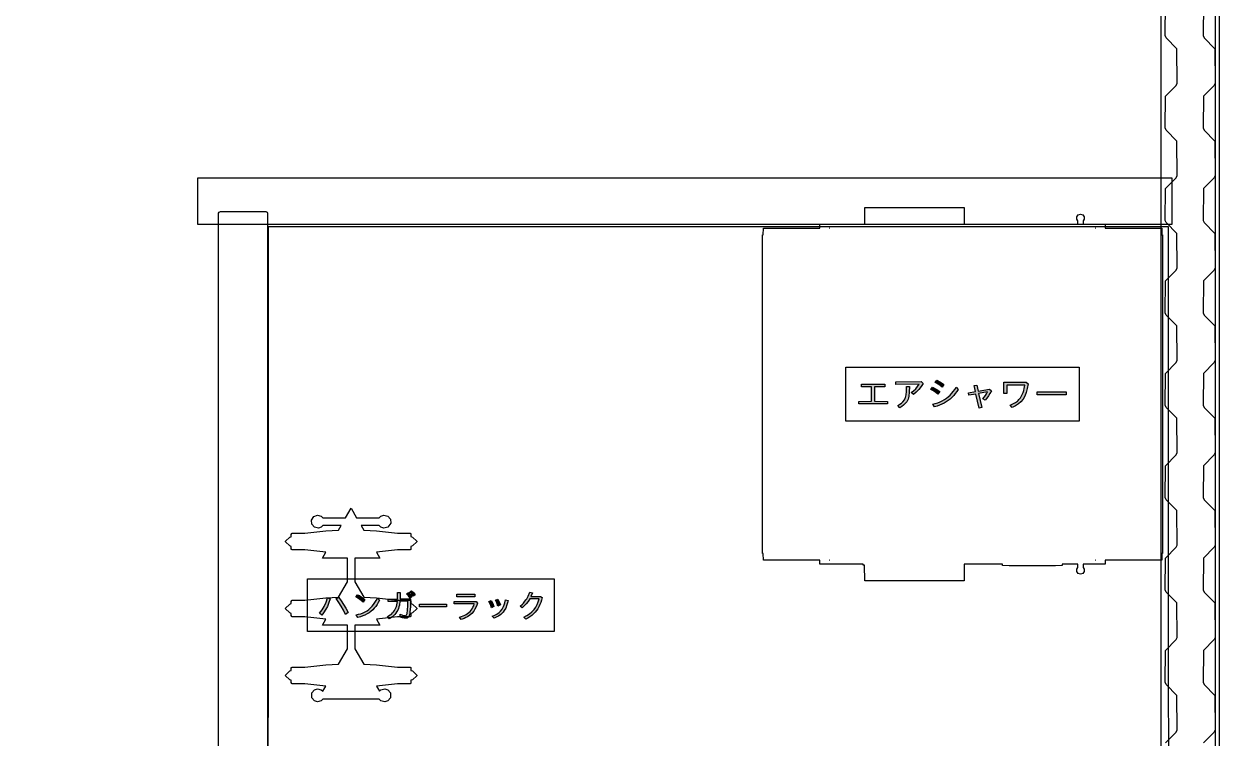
# Model space of a CAD drawing. Header units: millimetres. Extents: x -851 to 12103, y -752 to 16103.
# Drawn here: x 8415 to 12012, y 2060 to 4209 of the extents above; entities that cross this region are included whole.
import ezdxf

# ---------------------------------------------------------------- set-up
doc = ezdxf.new("R2010")
doc.units = ezdxf.units.MM
for name, color, linetype in [('名称ラベル', 1, 'Continuous'), ('壁', 8, 'Continuous'), ('床', 9, 'Continuous'), ('設備', 5, 'Continuous')]:
    doc.layers.add(name, color=color, linetype=linetype)

msp = doc.modelspace()

# ---------------------------------------------------------------- hatches: boundary and pattern name
at = {"layer": '名称ラベル'}
for points in [[(11038.8, 3132.4), (11115, 3133.4), (11121.1, 3127.3), (11115.1, 3117.8), (11108.2, 3109), (11100.6, 3100.9), (11092, 3093.6), (11085.8, 3099.6), (11092.8, 3105.2), (11099.1, 3111.4), (11104.8, 3118.2), (11109.8, 3125.5), (11038.8, 3124.2)], [(11158, 3130), (11163, 3137.1), (11173.3, 3131.3), (11184.1, 3123.6), (11178.4, 3116.1), (11168.2, 3123.9)], [(11364.4, 3096.5), (11364.4, 3130.6), (11431.5, 3130.6), (11437, 3125.7), (11434.7, 3111.9), (11431.4, 3099.7), (11427.2, 3089.1), (11422, 3079.9), (11415.8, 3072.2), (11408.3, 3065.5), (11399.4, 3059.7), (11389.3, 3054.9), (11382.9, 3062.3), (11393.4, 3066.6), (11399.6, 3070.1), (11405, 3074.1), (11407.5, 3076.3), (11409.8, 3078.6), (11413.9, 3083.6), (11418.5, 3091.5), (11422.1, 3099.9), (11424, 3105.9), (11425.6, 3112.2), (11427.2, 3122.4), (11373.6, 3122.4), (11373.6, 3096.5)], [(10927.8, 3065.4), (10927.8, 3073.4), (10965.9, 3073.5), (10965.9, 3117.2), (10935.6, 3117.2), (10935.6, 3125.1), (11005.9, 3125.1), (11005.9, 3117.2), (10974.9, 3117.2), (10974.9, 3073.5), (11013.8, 3073.4), (11013.8, 3065.4)], [(11044.9, 3061.1), (11050.7, 3064.4), (11055.8, 3068), (11060.1, 3071.8), (11065.1, 3078.2), (11067.5, 3082.8), (11068.5, 3085.2), (11070.2, 3092.6), (11071.2, 3103.5), (11071.5, 3117.8), (11080.2, 3117.8), (11079.6, 3101.2), (11078.2, 3088.5), (11077.2, 3083.6), (11075.9, 3079.6), (11072.1, 3072.2), (11068.7, 3067.7), (11062.3, 3061.4), (11057.1, 3057.7), (11051.3, 3054.3)], [(11144.9, 3109), (11149.9, 3116.2), (11160.9, 3110), (11171.3, 3102.5), (11165.7, 3095), (11155.4, 3102.8), (11150.2, 3106.1)], [(11150.4, 3065.1), (11158.1, 3067), (11165.4, 3069.3), (11172.3, 3072), (11179, 3075.2), (11185.3, 3078.8), (11191.3, 3082.8), (11197, 3087.3), (11202.4, 3092.1), (11207.4, 3097.5), (11212.1, 3103.2), (11216.5, 3109.4), (11220.6, 3115.9), (11226.5, 3109.3), (11222.4, 3102.7), (11218, 3096.5), (11213.3, 3090.7), (11208.2, 3085.3), (11202.8, 3080.3), (11197.1, 3075.7), (11191.1, 3071.6), (11184.7, 3067.8), (11178, 3064.4), (11170.9, 3061.4), (11163.5, 3058.9), (11155.8, 3056.7)], [(11257.6, 3099.1), (11278.7, 3102.7), (11274.8, 3120.8), (11282.6, 3122.4), (11286.7, 3104.1), (11321.3, 3110.1), (11326.8, 3105.4), (11322.4, 3097.3), (11317.9, 3089.8), (11313.2, 3083.1), (11308.5, 3077), (11301.2, 3081.1), (11305.3, 3086), (11309.1, 3091.1), (11312.5, 3096.4), (11315.5, 3101.9), (11288.3, 3096.9), (11297.5, 3054.9), (11289.5, 3052.9), (11280.2, 3095.4), (11259.3, 3091.6)], [(11464.5, 3093.4), (11464.5, 3102), (11552.2, 3102), (11552.2, 3093.4)], [(9304.9, 2435.8), (9312.5, 2445.5), (9319, 2456.5), (9324.4, 2468.6), (9328.8, 2482.1), (9337, 2479.2), (9332.2, 2465), (9328.5, 2456.2), (9324.3, 2448.1), (9317.3, 2436.9), (9312.2, 2430.3)], [(9355.4, 2479.6), (9362.6, 2483.4), (9369.6, 2473.3), (9376.6, 2462.4), (9383.6, 2450.5), (9390.6, 2437.7), (9382.6, 2432.3), (9376.6, 2444.6), (9370, 2456.6), (9363, 2468.2)], [(9414.4, 2484.8), (9419.4, 2491.5), (9424.8, 2488.7), (9430.3, 2485.2), (9441.7, 2476.6), (9435.9, 2469.3), (9425.6, 2477.6)], [(9509.2, 2425.5), (9517.5, 2430.5), (9521.2, 2433.4), (9524.6, 2436.6), (9527.6, 2440), (9530.2, 2443.7), (9532.6, 2447.6), (9534.6, 2451.8), (9536.2, 2456.3), (9537.5, 2461), (9539.2, 2471.2), (9511.5, 2471.2), (9511.5, 2478.3), (9539.6, 2478.3), (9539.7, 2498.6), (9547.6, 2498.6), (9547.6, 2478.7), (9578.7, 2478.7), (9578.3, 2455.1), (9577.1, 2440), (9576.2, 2434), (9574.6, 2427.7), (9572.7, 2424.2), (9571, 2422.4), (9569, 2421.1), (9566.6, 2420.4), (9559.9, 2420.4), (9554.5, 2421.5), (9549, 2423.5), (9547.6, 2424.1), (9547.3, 2432.8), (9554.7, 2429.8), (9560.5, 2428.4), (9563.1, 2428.2), (9564.4, 2428.6), (9566, 2429.5), (9566.8, 2430.5), (9567.7, 2432.5), (9568.3, 2435.2), (9569.5, 2445.3), (9570.4, 2459), (9570.7, 2471.6), (9547, 2471.6), (9545.3, 2460.1), (9544, 2454.8), (9542.2, 2449.7), (9540.1, 2445), (9537.6, 2440.5), (9534.8, 2436.3), (9531.6, 2432.3), (9528.1, 2428.7), (9524.1, 2425.3), (9519.9, 2422.2), (9515.2, 2419.4)], [(9567.1, 2494.4), (9572.4, 2498.2), (9578.1, 2492.2), (9583.1, 2485.4), (9577.6, 2481.2), (9572.5, 2488.4)], [(9577, 2499.7), (9581.9, 2503.4), (9587.5, 2498), (9593.1, 2491.3), (9587.7, 2487.1), (9582.6, 2493.8)], [(9718.2, 2485.3), (9718.2, 2492.7), (9772.1, 2492.7), (9772.1, 2485.3)], [(9908.9, 2457.3), (9915.2, 2462.9), (9918.2, 2466), (9921, 2469.1), (9926.1, 2475.9), (9928.4, 2479.4), (9932.6, 2487), (9937.8, 2499.3), (9945.4, 2497.1), (9941.1, 2486.4), (9969.4, 2486.4), (9974.7, 2482.6), (9973, 2475.2), (9970.9, 2468.1), (9968.3, 2461.5), (9965.3, 2455.2), (9961.9, 2449.3), (9958.1, 2443.7), (9953.8, 2438.5), (9949, 2433.7), (9943.9, 2429.2), (9938.3, 2425.1), (9932.2, 2421.3), (9925.7, 2417.9), (9920, 2424.3), (9928.7, 2428.5), (9936.7, 2433.7), (9943.9, 2439.7), (9950.4, 2446.6), (9955.6, 2454), (9959.9, 2461.8), (9963.3, 2470.3), (9965.6, 2479.3), (9937.4, 2479.3), (9932.5, 2471.5), (9927.1, 2464.3), (9921.2, 2457.7), (9914.7, 2451.8)], [(9415.1, 2430.9), (9422.3, 2432.4), (9429.2, 2434.4), (9435.8, 2436.9), (9442, 2439.9), (9447.9, 2443.3), (9453.4, 2447.2), (9458.5, 2451.6), (9463.3, 2456.5), (9467.7, 2461.9), (9471.8, 2467.7), (9475.5, 2474), (9478.9, 2480.8), (9485.1, 2475.2), (9481.8, 2468.5), (9478.1, 2462.3), (9474.1, 2456.4), (9469.6, 2451), (9464.8, 2446), (9459.6, 2441.4), (9454, 2437.3), (9448, 2433.6), (9441.6, 2430.3), (9434.9, 2427.5), (9427.7, 2425), (9420.2, 2423)], [(9605.6, 2455.2), (9605.6, 2463.1), (9686.6, 2463.1), (9686.6, 2455.2)], [(9709.7, 2463.5), (9709.7, 2470.9), (9776, 2470.9), (9780.7, 2466.4), (9777.1, 2456.5), (9772.7, 2447.7), (9769.2, 2442.4), (9763.3, 2435.3), (9757.2, 2429.8), (9750.4, 2425.1), (9745.5, 2422.4), (9740.2, 2420), (9731.5, 2416.8), (9726.3, 2424.2), (9731.8, 2425.6), (9737, 2427.4), (9741.8, 2429.5), (9746.3, 2431.9), (9750.5, 2434.7), (9754.3, 2437.8), (9757.9, 2441.3), (9761.1, 2445), (9764, 2449.2), (9766.6, 2453.6), (9768.8, 2458.4), (9770.7, 2463.5)], [(9814.8, 2470.7), (9821.6, 2474), (9826.2, 2465.4), (9829.9, 2455.7), (9822.5, 2452.2), (9818.9, 2462.1)], [(9824.9, 2427.2), (9830.7, 2429.3), (9838.6, 2433.2), (9845.4, 2438), (9849.4, 2441.7), (9854.3, 2447.6), (9856.8, 2451.7), (9859, 2456.3), (9860.9, 2461.3), (9862.5, 2466.9), (9864.3, 2476.1), (9872.2, 2474.3), (9870.7, 2467.1), (9868.9, 2460.5), (9865.3, 2451.4), (9860.8, 2443.5), (9857.3, 2438.8), (9853.9, 2435.1), (9850.1, 2431.8), (9843.5, 2427.2), (9838.5, 2424.4), (9830.2, 2420.8)], [(9834.1, 2475.2), (9841.2, 2478.5), (9845.6, 2470), (9849.1, 2460.5), (9841.6, 2457.1), (9838.3, 2466.9)]]:
    msp.add_hatch(color=1, dxfattribs=at).paths.add_polyline_path(points)

# ---------------------------------------------------------------- linework, layer by layer
for points in [[(10888.8, 3176.1), (11591.2, 3176.1), (11591.2, 3013.9), (10888.8, 3013.9)], [(11038.8, 3132.4), (11115, 3133.4), (11121.1, 3127.3), (11115.1, 3117.8), (11108.2, 3109), (11100.5, 3100.9), (11092, 3093.6), (11085.8, 3099.6), (11092.8, 3105.2), (11099.1, 3111.4), (11104.8, 3118.2), (11109.8, 3125.5), (11038.8, 3124.2)], [(11158, 3130), (11163, 3137.1), (11173.3, 3131.2), (11184.1, 3123.6), (11178.4, 3116.1), (11168.2, 3123.9)], [(11364.4, 3096.5), (11364.4, 3130.6), (11431.5, 3130.6), (11437, 3125.7), (11434.7, 3111.9), (11431.4, 3099.7), (11427.2, 3089.1), (11422, 3079.9), (11415.8, 3072.2), (11408.3, 3065.5), (11399.4, 3059.7), (11389.3, 3054.9), (11382.9, 3062.3), (11393.4, 3066.6), (11399.6, 3070.1), (11405, 3074.1), (11407.5, 3076.3), (11409.8, 3078.6), (11413.9, 3083.6), (11418.5, 3091.5), (11422.1, 3099.9), (11424, 3105.9), (11425.6, 3112.2), (11427.2, 3122.4), (11373.6, 3122.4), (11373.6, 3096.5)], [(10927.8, 3065.4), (10927.8, 3073.4), (10965.9, 3073.5), (10965.9, 3117.2), (10935.6, 3117.2), (10935.6, 3125.1), (11005.9, 3125.1), (11005.9, 3117.2), (10974.9, 3117.2), (10974.9, 3073.5), (11013.8, 3073.4), (11013.8, 3065.4)], [(11045, 3061.1), (11050.8, 3064.4), (11055.8, 3068), (11060.1, 3071.8), (11065.1, 3078.2), (11067.5, 3082.8), (11068.5, 3085.2), (11070.2, 3092.6), (11071.2, 3103.5), (11071.5, 3117.8), (11080.2, 3117.8), (11079.6, 3101.2), (11078.2, 3088.5), (11077.2, 3083.6), (11075.9, 3079.6), (11072.1, 3072.2), (11068.7, 3067.7), (11062.3, 3061.4), (11057.1, 3057.7), (11051.3, 3054.3)], [(11144.9, 3109), (11149.9, 3116.2), (11160.9, 3110), (11171.3, 3102.5), (11165.7, 3095), (11155.4, 3102.8), (11150.2, 3106.1)], [(11150.4, 3065.1), (11158, 3067), (11165.4, 3069.3), (11172.3, 3072), (11179, 3075.2), (11185.3, 3078.8), (11191.3, 3082.8), (11197, 3087.3), (11202.4, 3092.2), (11207.4, 3097.5), (11212.1, 3103.2), (11216.5, 3109.3), (11220.6, 3115.9), (11226.5, 3109.3), (11222.4, 3102.7), (11218, 3096.5), (11213.3, 3090.7), (11208.2, 3085.3), (11202.8, 3080.3), (11197.1, 3075.7), (11191.1, 3071.6), (11184.7, 3067.8), (11178, 3064.4), (11170.9, 3061.4), (11163.5, 3058.9), (11155.8, 3056.7)], [(11257.6, 3099.1), (11278.7, 3102.7), (11274.8, 3120.8), (11282.6, 3122.4), (11286.7, 3104.2), (11321.3, 3110.1), (11326.8, 3105.4), (11322.4, 3097.2), (11317.9, 3089.8), (11313.2, 3083.1), (11308.5, 3077), (11301.2, 3081.1), (11305.3, 3086), (11309.1, 3091.1), (11312.5, 3096.4), (11315.5, 3101.9), (11288.3, 3096.9), (11297.5, 3054.9), (11289.5, 3052.9), (11280.2, 3095.4), (11259.3, 3091.6)], [(11464.5, 3093.4), (11464.5, 3102), (11552.2, 3102), (11552.2, 3093.4)], [(9268.9, 2539.4), (10010.7, 2539.4), (10010.7, 2380.8), (9268.9, 2380.8)], [(9304.9, 2435.8), (9312.5, 2445.5), (9319, 2456.4), (9324.4, 2468.6), (9328.8, 2482.1), (9337, 2479.2), (9332.2, 2465), (9328.5, 2456.2), (9324.3, 2448.1), (9317.3, 2436.9), (9312.2, 2430.3)], [(9355.4, 2479.6), (9362.6, 2483.4), (9369.6, 2473.3), (9376.6, 2462.4), (9383.6, 2450.5), (9390.6, 2437.7), (9382.6, 2432.3), (9376.6, 2444.6), (9370, 2456.6), (9363, 2468.2)], [(9414.4, 2484.8), (9419.4, 2491.5), (9424.8, 2488.7), (9430.3, 2485.2), (9441.7, 2476.6), (9435.9, 2469.3), (9425.6, 2477.6)], [(9509.2, 2425.5), (9517.5, 2430.5), (9521.2, 2433.4), (9524.6, 2436.6), (9527.6, 2440), (9530.2, 2443.7), (9532.6, 2447.6), (9534.6, 2451.8), (9536.2, 2456.3), (9537.5, 2461), (9539.2, 2471.2), (9511.5, 2471.2), (9511.5, 2478.3), (9539.6, 2478.3), (9539.7, 2498.6), (9547.6, 2498.6), (9547.6, 2478.7), (9578.7, 2478.7), (9578.3, 2455.1), (9577.1, 2440), (9576.2, 2434), (9574.6, 2427.7), (9572.7, 2424.2), (9571, 2422.4), (9569, 2421.1), (9566.6, 2420.4), (9559.9, 2420.4), (9554.5, 2421.5), (9549, 2423.5), (9547.6, 2424.1), (9547.3, 2432.8), (9554.7, 2429.8), (9560.5, 2428.4), (9563, 2428.2), (9564.4, 2428.6), (9566, 2429.5), (9566.8, 2430.5), (9567.7, 2432.5), (9568.2, 2435.2), (9569.5, 2445.3), (9570.4, 2459), (9570.7, 2471.6), (9547, 2471.6), (9545.4, 2460.1), (9544, 2454.8), (9542.2, 2449.8), (9540.1, 2445), (9537.6, 2440.5), (9534.8, 2436.3), (9531.6, 2432.3), (9528.1, 2428.7), (9524.1, 2425.3), (9519.9, 2422.2), (9515.2, 2419.3)], [(9567.1, 2494.4), (9572.4, 2498.2), (9578, 2492.2), (9583.1, 2485.4), (9577.6, 2481.2), (9572.5, 2488.4)], [(9577, 2499.7), (9581.9, 2503.4), (9587.5, 2498), (9593.1, 2491.3), (9587.7, 2487.1), (9582.6, 2493.8)], [(9718.2, 2485.3), (9718.2, 2492.7), (9772.1, 2492.7), (9772.1, 2485.3)], [(9908.9, 2457.2), (9915.2, 2462.9), (9918.2, 2465.9), (9921, 2469.1), (9926.1, 2475.9), (9928.4, 2479.4), (9932.6, 2487), (9937.8, 2499.3), (9945.4, 2497.1), (9941.1, 2486.4), (9969.4, 2486.4), (9974.7, 2482.6), (9973, 2475.2), (9970.9, 2468.1), (9968.3, 2461.5), (9965.3, 2455.2), (9961.9, 2449.3), (9958.1, 2443.7), (9953.8, 2438.5), (9949, 2433.7), (9943.9, 2429.2), (9938.2, 2425.1), (9932.2, 2421.3), (9925.7, 2417.9), (9920, 2424.3), (9928.7, 2428.6), (9936.7, 2433.7), (9943.9, 2439.7), (9950.4, 2446.6), (9955.6, 2453.9), (9959.9, 2461.8), (9963.3, 2470.3), (9965.6, 2479.3), (9937.4, 2479.3), (9932.5, 2471.5), (9927.1, 2464.3), (9921.2, 2457.7), (9914.7, 2451.8)], [(9415, 2430.9), (9422.3, 2432.4), (9429.2, 2434.4), (9435.8, 2436.9), (9442, 2439.9), (9447.9, 2443.3), (9453.4, 2447.2), (9458.5, 2451.6), (9463.3, 2456.5), (9467.7, 2461.9), (9471.8, 2467.7), (9475.5, 2474), (9478.9, 2480.8), (9485.1, 2475.2), (9481.8, 2468.5), (9478.1, 2462.3), (9474.1, 2456.4), (9469.6, 2451), (9464.8, 2446), (9459.6, 2441.4), (9454, 2437.3), (9448, 2433.6), (9441.6, 2430.3), (9434.9, 2427.5), (9427.8, 2425), (9420.2, 2423)], [(9605.6, 2455.2), (9605.6, 2463.1), (9686.6, 2463.1), (9686.6, 2455.2)], [(9709.7, 2463.5), (9709.7, 2470.9), (9776, 2470.9), (9780.7, 2466.4), (9777.1, 2456.5), (9772.7, 2447.7), (9769.2, 2442.4), (9763.3, 2435.3), (9757.2, 2429.8), (9750.4, 2425.1), (9745.5, 2422.4), (9740.2, 2420), (9731.5, 2416.8), (9726.4, 2424.2), (9731.8, 2425.6), (9737, 2427.4), (9741.8, 2429.5), (9746.3, 2431.9), (9750.5, 2434.7), (9754.3, 2437.8), (9757.9, 2441.3), (9761.1, 2445.1), (9764, 2449.2), (9766.6, 2453.6), (9768.8, 2458.4), (9770.7, 2463.5)], [(9814.8, 2470.7), (9821.6, 2474), (9826.2, 2465.4), (9829.9, 2455.7), (9822.5, 2452.2), (9818.9, 2462.1)], [(9824.9, 2427.2), (9830.7, 2429.3), (9838.6, 2433.2), (9845.4, 2438), (9849.4, 2441.7), (9854.3, 2447.6), (9856.8, 2451.7), (9859, 2456.3), (9860.9, 2461.3), (9862.5, 2466.9), (9864.3, 2476.1), (9872.2, 2474.3), (9870.7, 2467.1), (9868.9, 2460.5), (9865.3, 2451.4), (9860.8, 2443.5), (9857.3, 2438.8), (9853.9, 2435.1), (9850.1, 2431.8), (9843.5, 2427.2), (9838.5, 2424.4), (9830.2, 2420.8)], [(9834.1, 2475.2), (9841.2, 2478.5), (9845.6, 2470), (9849.1, 2460.6), (9841.6, 2457.1), (9838.2, 2466.9)]]:
    msp.add_lwpolyline(points, close=True, dxfattribs=at)
at = {"layer": '壁'}
for points in [[(11838, 6), (11838, 15994), (11839.8, 15998.2), (11844, 16000), (12006, 16000), (12010.2, 15998.2), (12012, 15994), (12012, 6), (12010.2, 1.8), (12006, 0), (11844, 0), (11839.8, 1.8)], [(8938.4, 3605.3), (8938.4, 3746.5), (11870, 3746.5), (11870, 3605.3)], [(9001.2, 3639.7), (9003, 3643.1), (9007.2, 3644.5), (9142.8, 3644.5), (9147, 3643.1), (9148.8, 3639.7), (9148.8, 110.7), (9147, 107.4), (9142.8, 106), (9007.2, 106), (9003, 107.4), (9001.2, 110.7)]]:
    msp.add_lwpolyline(points, close=True, dxfattribs=at)
for points in [[(11850.8, 2045.6), (11883.1, 2078.2), (11886, 2085), (11885.2, 2188.6), (11852.9, 2221.2), (11850, 2228), (11850.8, 2323.6), (11883.1, 2356.2), (11886, 2363), (11885.2, 2466.6), (11852.9, 2499.2), (11850, 2506), (11850.8, 2601.6), (11883.1, 2634.2), (11886, 2641), (11885.2, 2744.6), (11852.9, 2777.2), (11850, 2784), (11850.8, 2879.6), (11883.1, 2912.2), (11886, 2919), (11885.2, 3022.6), (11852.9, 3055.2), (11850, 3062), (11850.8, 3157.6), (11883.1, 3190.2), (11886, 3197), (11885.2, 3300.6), (11852.9, 3333.2), (11850, 3340), (11850.8, 3435.6), (11883.1, 3468.2), (11886, 3475), (11885.2, 3578.6), (11852.9, 3611.2), (11850, 3618), (11850.8, 3713.6), (11883.1, 3746.2), (11886, 3753), (11885.2, 3856.6), (11852.9, 3889.2), (11850, 3896), (11850.8, 3991.6), (11883.1, 4024.2), (11886, 4031), (11885.2, 4134.6), (11852.9, 4167.2), (11850, 4174), (11850.8, 4269.6)], [(11964.8, 4269.6), (11964, 4174), (11966.9, 4167.2), (11999.2, 4134.6), (12000, 4031), (11997.1, 4024.2), (11964.8, 3991.6), (11964, 3896), (11966.9, 3889.2), (11999.2, 3856.6), (12000, 3753), (11997.1, 3746.2), (11964.8, 3713.6), (11964, 3618), (11966.9, 3611.2), (11999.2, 3578.6), (12000, 3475), (11997.1, 3468.2), (11964.8, 3435.6), (11964, 3340), (11966.9, 3333.2), (11999.2, 3300.6), (12000, 3197), (11997.1, 3190.2), (11964.8, 3157.6), (11964, 3062), (11966.9, 3055.2), (11999.2, 3022.6), (12000, 2919), (11997.1, 2912.2), (11964.8, 2879.6), (11964, 2784), (11966.9, 2777.2), (11999.2, 2744.6), (12000, 2641), (11997.1, 2634.2), (11964.8, 2601.6), (11964, 2506), (11966.9, 2499.2), (11999.2, 2466.6), (12000, 2363), (11997.1, 2356.2), (11964.8, 2323.6), (11964, 2228), (11966.9, 2221.2), (11999.2, 2188.6), (12000, 2085), (11997.1, 2078.2), (11964.8, 2045.6)]]:
    msp.add_lwpolyline(points, dxfattribs=at)
at = {"layer": '床'}
for points in [[(0, 16000), (12000, 16000), (12000, 0), (0, 0)], [(9150, 642), (9150.9, 3599.2), (11859.2, 3599.2), (11860, 642), (11858, 640), (11860, 638), (11859.2, 160.8), (11490.9, 160.8), (11490, 638), (11492, 640), (9152, 640)]]:
    msp.add_lwpolyline(points, close=True, dxfattribs=at)
at = {"layer": '設備'}
for points in [[(10638, 2615.5), (10638, 3574.5), (10640, 3574.6), (10640.5, 3595), (10810.5, 3595), (10810.5, 3607), (10945.5, 3607), (10945.5, 3657), (11244.5, 3657), (11244.5, 3607), (11587.1, 3607), (11587.1, 3616.7), (11583.7, 3621.6), (11583.7, 3628.4), (11587.9, 3634.3), (11595.3, 3636.8), (11602.1, 3634.3), (11606.3, 3628.4), (11606.3, 3621.6), (11602.9, 3616.7), (11602.9, 3607), (11669.5, 3607), (11669.5, 3595), (11840, 3594.5), (11840, 3574.6), (11842, 3574.5), (11842, 2615.5), (11840, 2615.4), (11839.5, 2595), (11669.5, 2595), (11669.5, 2583), (11602.9, 2583), (11602.9, 2573.3), (11606.3, 2568.4), (11606.3, 2561.6), (11602.1, 2555.7), (11595.3, 2553.2), (11587.9, 2555.7), (11583.7, 2561.6), (11583.7, 2568.4), (11587.1, 2573.3), (11587.1, 2583), (11539.5, 2583), (11539.5, 2579), (11519.5, 2578), (11380.5, 2578), (11360.5, 2579), (11360.5, 2583), (11244.5, 2583), (11244.5, 2533), (10945.5, 2533), (10945, 2579.9), (10940.5, 2580), (10940.5, 2583), (10810.5, 2583), (10810.5, 2595), (10640.5, 2595), (10640, 2615.4)], [(10839.5, 3595), (10840.5, 3594.5), (10840.5, 3595)], [(11640.5, 3595), (11639.5, 3594.5), (11640.5, 3594.5)], [(9201.9, 2248.5), (9215.7, 2261.9), (9220, 2263.2), (9220, 2272), (9221.5, 2272), (9221.5, 2273.5), (9260.7, 2273.5), (9323.5, 2280.8), (9361.7, 2282.2), (9388.6, 2328.8), (9388.6, 2400), (9313.4, 2400), (9323.5, 2417.7), (9260.7, 2425), (9221.5, 2425), (9221.5, 2426.5), (9220, 2426.5), (9220, 2435.3), (9215.7, 2436.6), (9201.9, 2450), (9215.7, 2463.4), (9220, 2464.7), (9220, 2473.5), (9221.5, 2473.5), (9221.5, 2475), (9260.7, 2475), (9323.5, 2482.3), (9361.7, 2483.7), (9388.6, 2530.2), (9388.6, 2601.5), (9313.4, 2601.5), (9323.5, 2619.2), (9260.7, 2626.5), (9221.5, 2626.5), (9221.5, 2628), (9220, 2628), (9220, 2636.8), (9215.7, 2638.1), (9202, 2650.2), (9202, 2652.8), (9215.7, 2664.8), (9220, 2666.1), (9220, 2675), (9221.5, 2675), (9221.5, 2676.5), (9260.7, 2676.5), (9323.5, 2683.8), (9361.7, 2685.2), (9370.3, 2700), (9315.2, 2700.1), (9310.3, 2694.8), (9301.4, 2692), (9289.7, 2694.8), (9281.9, 2704.1), (9281, 2716.2), (9287.4, 2726.5), (9298.6, 2731), (9310.3, 2728.1), (9315.2, 2722.9), (9383.5, 2722.9), (9400, 2751.5), (9416.5, 2722.9), (9484.8, 2722.9), (9489.7, 2728.1), (9498.6, 2731), (9510.3, 2728.1), (9518.1, 2718.9), (9519, 2706.8), (9510.3, 2694.8), (9498.6, 2692), (9489.7, 2694.8), (9484.8, 2700.1), (9429.7, 2700), (9438.3, 2685.2), (9476.5, 2683.8), (9539.3, 2676.5), (9578.5, 2676.5), (9578.5, 2675), (9580, 2675), (9580, 2666.2), (9584.3, 2664.8), (9598, 2652.8), (9598, 2650.2), (9584.3, 2638.1), (9580, 2636.8), (9580, 2628), (9578.5, 2628), (9578.5, 2626.5), (9539.3, 2626.5), (9476.5, 2619.2), (9486.6, 2601.5), (9411.4, 2601.5), (9411.4, 2530.2), (9438.3, 2483.7), (9476.5, 2482.3), (9539.3, 2475), (9578.5, 2475), (9578.5, 2473.5), (9580, 2473.5), (9580, 2464.7), (9584.3, 2463.4), (9598, 2451.3), (9598, 2448.7), (9584.3, 2436.6), (9580, 2435.3), (9580, 2426.5), (9578.5, 2426.5), (9578.5, 2425), (9539.3, 2425), (9476.5, 2417.7), (9486.6, 2400), (9411.4, 2400), (9411.4, 2328.7), (9438.3, 2282.2), (9476.5, 2280.8), (9539.3, 2273.5), (9578.5, 2273.5), (9578.5, 2272), (9580, 2272), (9580, 2263.2), (9584.3, 2261.9), (9598, 2249.8), (9598, 2247.2), (9584.3, 2235.2), (9580, 2233.9), (9580, 2225), (9578.5, 2225), (9578.5, 2223.5), (9539.3, 2223.5), (9476.5, 2216.2), (9485.3, 2200.7), (9489.7, 2205.2), (9501.4, 2208), (9510.3, 2205.2), (9518.1, 2195.9), (9518.1, 2181.1), (9510.3, 2171.9), (9501.4, 2169), (9489.7, 2171.9), (9484.8, 2177.1), (9315.2, 2177.1), (9310.3, 2171.9), (9298.6, 2169), (9289.7, 2171.9), (9281.9, 2181.1), (9281.9, 2195.9), (9289.7, 2205.2), (9298.6, 2208), (9310.3, 2205.2), (9314.7, 2200.7), (9323.5, 2216.2), (9260.7, 2223.5), (9221.5, 2223.5), (9221.5, 2225), (9220, 2225), (9220, 2233.9), (9215.7, 2235.2)], [(10840.5, 2595.5), (10839.5, 2595), (10840.5, 2595)], [(11639.5, 2595.5), (11640.5, 2595), (11640.5, 2595.5)]]:
    msp.add_lwpolyline(points, close=True, dxfattribs=at)

doc.saveas('drawing.dxf')
